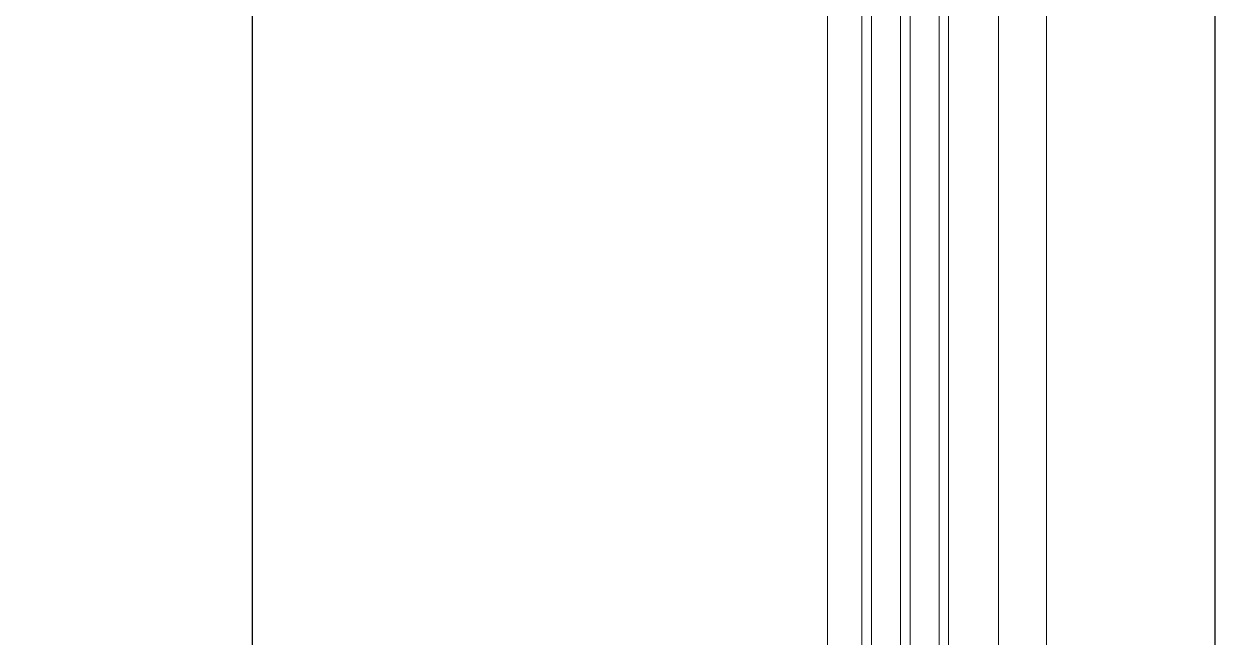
# Model space of a CAD drawing. Header units: millimetres. Extents: x 0 to 145404, y 0 to 194550.
# Drawn here: x 127780.6 to 128275.5, y 68730.9 to 68985.9 of the extents above; entities that cross this region are included whole.
import ezdxf

# ---------------------------------------------------------------- set-up
doc = ezdxf.new("R2010")
doc.units = ezdxf.units.MM
doc.linetypes.add('HIDDEN2', pattern=[0.1875, 0.125, -0.0625])
for name, color, linetype, lineweight in [('АР - детали окон', 152, 'Continuous', 0), ('АР - Наружная стена', 144, 'Continuous', 30), ('АР - Окна', 150, 'Continuous', 9), ('АР - окна - открывание', 251, 'Continuous', 5), ('АР - стекла', 142, 'Continuous', 0)]:
    doc.layers.add(name, color=color, linetype=linetype, lineweight=lineweight)

# ---------------------------------------------------------------- blocks, each defined once
blk = doc.blocks.new('блок балконный дверной с проходом 750мм')
at = {"layer": 'АР - детали окон', "color": 251}
blk.add_lwpolyline([(-950, 80), (-900, 80), (-900, 150), (-50, 150), (-50, 80), (0, 80), (0, -250), (-950, -250)], close=True, dxfattribs=at)
at = {"layer": 'АР - детали окон', "color": 252, "linetype": 'Continuous', "ltscale": 0.5, "flags": 128}
for points in [[(0, 80), (-950, 80)], [(-826.12, 60), (-123.69, 60)], [(-130.74, -11), (-819.07, -11)]]:
    blk.add_lwpolyline(points, dxfattribs=at)
at = {"layer": 'АР - окна - открывание', "color": 252, "linetype": 'HIDDEN2', "lineweight": 0, "ltscale": 75}
blk.add_arc((-50.51, 0), 839.78, 180, 270, dxfattribs=at)
at = {"layer": 'АР - стекла'}
for points in [[(-122.62, 39.29), (-827.18, 39.29), (-827.18, 35.29), (-122.62, 35.29)], [(-122.62, 23.29), (-827.18, 23.29), (-827.18, 19.29), (-122.62, 19.29)], [(-122.62, 7.29), (-827.18, 7.29), (-827.18, 3.29), (-122.62, 3.29)]]:
    blk.add_lwpolyline(points, close=True, dxfattribs=at)
blk = doc.blocks.new('Квартира 1К 6550 тип 4')
at = {"layer": 'АР - Наружная стена'}
blk.add_lwpolyline([(6050, 3210), (6050, 6750), (5650, 6750), (5650, 3210)], close=True, dxfattribs=at)
at = {"layer": 'АР - Окна', "xscale": -1, "rotation": 270}
blk.add_blockref('блок балконный дверной с проходом 750мм', (5900, 5510), dxfattribs=at)
blk = doc.blocks.new('V_Section_3')
blk.add_blockref('Квартира 1К 6550 тип 4', (8950, -34650))

msp = doc.modelspace()

# ---------------------------------------------------------------- block references
msp.add_blockref('V_Section_3', (113275.46, 98346.11, 0))

doc.saveas('drawing.dxf')
